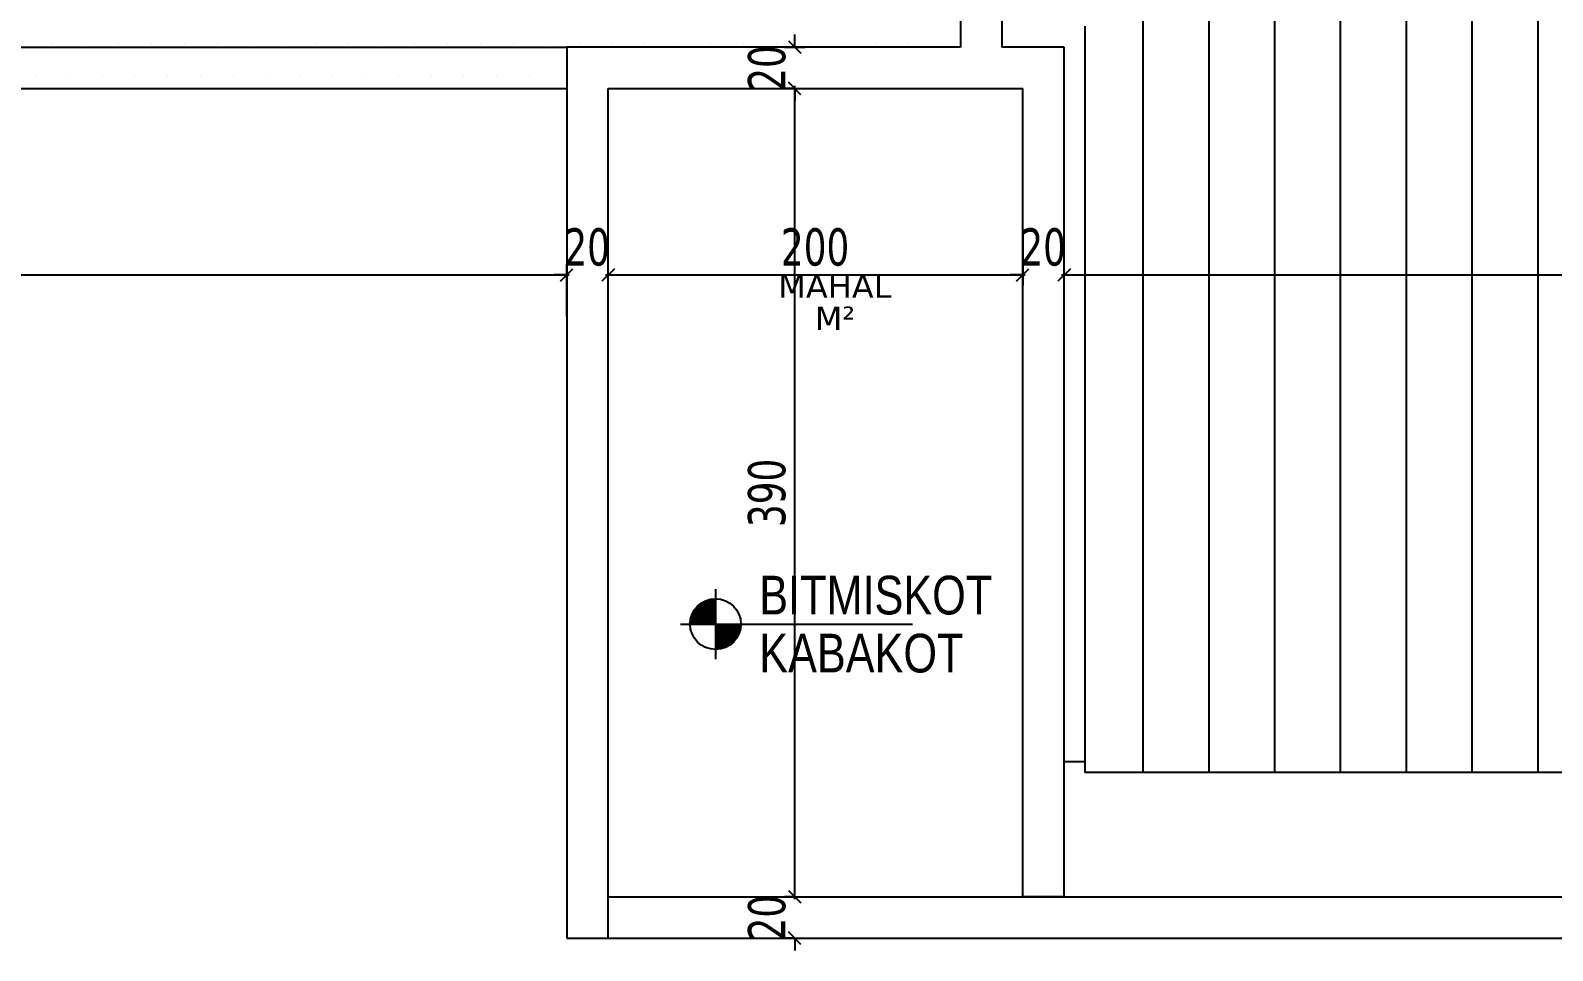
# Model space of a CAD drawing. Header units: millimetres. Extents: x 43168.9 to 43194.6, y -25545.1 to -25543.4.
# Drawn here: x 43178.9911 to 43179.138, y -25544.5521 to -25544.4633 of the extents above; entities that cross this region are included whole.
import ezdxf
from ezdxf.enums import TextEntityAlignment as Align

# ---------------------------------------------------------------- set-up
doc = ezdxf.new("R2010")
doc.units = ezdxf.units.MM
doc.header["$LTSCALE"] = 200
for name, color, linetype in [('gor-1_sgh', 232, 'Continuous'), ('gor-2_sgh', 161, 'Continuous'), ('gor-4_sgh', 17, 'Continuous'), ('olcuic_sgh', 183, 'Continuous'), ('tarama-zemin_sgh', 197, 'Continuous')]:
    doc.layers.add(name, color=color, linetype=linetype)
doc.styles.add('dim', font='VERDANA.TTF', dxfattribs={"width": 0.7})
doc.styles.add('text1', font='VERDANA.TTF')
doc.styles.add('text2', font='arial.ttf')

msp = doc.modelspace()

# ---------------------------------------------------------------- linework, layer by layer
at = {"color": 0, "linetype": 'ByBlock', "lineweight": -2}
for p, q in [((43179.06428, -25544.46432), (43179.06548, -25544.46552)), ((43179.06548, -25544.46952), (43179.06428, -25544.46832)), ((43179.06548, -25544.46952), (43179.06428, -25544.46832)), ((43179.04228, -25544.48752), (43179.04348, -25544.48632)), ((43179.04228, -25544.48752), (43179.04348, -25544.48632)), ((43179.04748, -25544.48632), (43179.04628, -25544.48752)), ((43179.04748, -25544.48632), (43179.04628, -25544.48752)), ((43179.08628, -25544.48752), (43179.08748, -25544.48632)), ((43179.08628, -25544.48752), (43179.08748, -25544.48632)), ((43179.09148, -25544.48632), (43179.09028, -25544.48752)), ((43179.09148, -25544.48632), (43179.09028, -25544.48752)), ((43179.06428, -25544.54632), (43179.06548, -25544.54752)), ((43179.06428, -25544.54632), (43179.06548, -25544.54752)), ((43179.06548, -25544.55152), (43179.06428, -25544.55032))]:
    msp.add_line(p, q, dxfattribs=at)
for p, q in [((43179.05479, -25544.52054), (43179.05717, -25544.51816)), ((43179.05724, -25544.51839), (43179.05702, -25544.51817)), ((43179.05724, -25544.51818), (43179.05722, -25544.51816)), ((43179.05481, -25544.52031), (43179.05694, -25544.51818)), ((43179.05486, -25544.52005), (43179.05669, -25544.51822)), ((43179.05493, -25544.52061), (43179.05724, -25544.51831)), ((43179.05494, -25544.51976), (43179.05639, -25544.51831)), ((43179.05611, -25544.52061), (43179.05504, -25544.51954)), ((43179.05632, -25544.52061), (43179.05511, -25544.5194)), ((43179.05514, -25544.51936), (43179.05598, -25544.51851)), ((43179.05514, -25544.52061), (43179.05724, -25544.51852)), ((43179.05653, -25544.52061), (43179.05519, -25544.51927)), ((43179.05674, -25544.52061), (43179.05527, -25544.51915)), ((43179.05535, -25544.52061), (43179.05724, -25544.51872)), ((43179.05695, -25544.52061), (43179.05537, -25544.51903)), ((43179.05716, -25544.52061), (43179.05546, -25544.51892)), ((43179.05556, -25544.52061), (43179.05724, -25544.51893)), ((43179.05724, -25544.52048), (43179.05557, -25544.51882)), ((43179.05724, -25544.52027), (43179.05568, -25544.51872)), ((43179.05577, -25544.52061), (43179.05724, -25544.51914)), ((43179.05724, -25544.52006), (43179.0558, -25544.51863)), ((43179.05724, -25544.51985), (43179.05593, -25544.51855)), ((43179.05598, -25544.52061), (43179.05724, -25544.51935)), ((43179.05724, -25544.51964), (43179.05606, -25544.51846)), ((43179.05619, -25544.52061), (43179.05724, -25544.51956)), ((43179.05724, -25544.51943), (43179.0562, -25544.5184)), ((43179.05724, -25544.51922), (43179.05634, -25544.51833)), ((43179.05724, -25544.51901), (43179.0565, -25544.51828)), ((43179.05724, -25544.51881), (43179.05666, -25544.51823)), ((43179.05724, -25544.5186), (43179.05684, -25544.5182)), ((43179.05485, -25544.52061), (43179.05479, -25544.52055)), ((43179.05506, -25544.52061), (43179.05481, -25544.52036)), ((43179.05527, -25544.52061), (43179.05483, -25544.52017)), ((43179.05548, -25544.52061), (43179.05487, -25544.52)), ((43179.05569, -25544.52061), (43179.05491, -25544.51983)), ((43179.0559, -25544.52061), (43179.05498, -25544.51969)), ((43179.0564, -25544.52061), (43179.05724, -25544.51977)), ((43179.05661, -25544.52061), (43179.05724, -25544.51998)), ((43179.05682, -25544.52061), (43179.05724, -25544.52019)), ((43179.05703, -25544.52061), (43179.05724, -25544.5204)), ((43179.05724, -25544.52082), (43179.05745, -25544.52061)), ((43179.05724, -25544.52103), (43179.05766, -25544.52061)), ((43179.05724, -25544.52124), (43179.05786, -25544.52061)), ((43179.05724, -25544.52145), (43179.05807, -25544.52061)), ((43179.05724, -25544.52166), (43179.05828, -25544.52061)), ((43179.05724, -25544.52187), (43179.05849, -25544.52061)), ((43179.05724, -25544.52208), (43179.0587, -25544.52061)), ((43179.05724, -25544.52229), (43179.05891, -25544.52061)), ((43179.05724, -25544.5225), (43179.05912, -25544.52061)), ((43179.05724, -25544.52271), (43179.05933, -25544.52061)), ((43179.05724, -25544.52292), (43179.05954, -25544.52061)), ((43179.05893, -25544.52238), (43179.05724, -25544.52069)), ((43179.05881, -25544.52248), (43179.05724, -25544.5209)), ((43179.0587, -25544.52257), (43179.05724, -25544.52111)), ((43179.05731, -25544.52306), (43179.05968, -25544.52068)), ((43179.05903, -25544.52227), (43179.05737, -25544.52061)), ((43179.05753, -25544.52304), (43179.05967, -25544.52091)), ((43179.05913, -25544.52216), (43179.05757, -25544.52061)), ((43179.05922, -25544.52204), (43179.05778, -25544.52061)), ((43179.0593, -25544.52192), (43179.05799, -25544.52061)), ((43179.05938, -25544.52179), (43179.0582, -25544.52061)), ((43179.05945, -25544.52165), (43179.05841, -25544.52061)), ((43179.05951, -25544.5215), (43179.05862, -25544.52061)), ((43179.05957, -25544.52135), (43179.05883, -25544.52061)), ((43179.05962, -25544.52119), (43179.05904, -25544.52061)), ((43179.05965, -25544.52101), (43179.05925, -25544.52061)), ((43179.05968, -25544.52083), (43179.05946, -25544.52061)), ((43179.05969, -25544.52063), (43179.05967, -25544.52061)), ((43179.05857, -25544.52266), (43179.05724, -25544.52132)), ((43179.05844, -25544.52274), (43179.05724, -25544.52153)), ((43179.05831, -25544.52281), (43179.05724, -25544.52174)), ((43179.05816, -25544.52287), (43179.05724, -25544.52195)), ((43179.05801, -25544.52293), (43179.05724, -25544.52216)), ((43179.05784, -25544.52298), (43179.05724, -25544.52237)), ((43179.05767, -25544.52302), (43179.05724, -25544.52258)), ((43179.05779, -25544.52299), (43179.05962, -25544.52116)), ((43179.05809, -25544.5229), (43179.05954, -25544.52145)), ((43179.05849, -25544.52271), (43179.05934, -25544.52186)), ((43179.05749, -25544.52304), (43179.05724, -25544.52279)), ((43179.0573, -25544.52306), (43179.05724, -25544.523))]:
    msp.add_line(p, q)
at = {"color": 0}
for p, q in [((43179.05724, -25544.51723), (43179.05724, -25544.52399)), ((43179.05385, -25544.52061), (43179.07625, -25544.52061))]:
    msp.add_line(p, q, dxfattribs=at)
msp.add_circle((43179.05724, -25544.52061), 0.00245, dxfattribs=at)
at = {"layer": 'gor-1_sgh'}
for p, q in [((43179.08488, -25544.27591), (43179.08488, -25544.46492)), ((43179.08088, -25544.27991), (43179.08088, -25544.46492)), ((43179.08088, -25544.46492), (43179.04288, -25544.46492)), ((43179.04288, -25544.46492), (43179.04288, -25544.55092)), ((43179.09088, -25544.46492), (43179.08488, -25544.46492)), ((43179.09088, -25544.54692), (43179.09088, -25544.46492)), ((43179.04688, -25544.55092), (43179.04688, -25544.46892)), ((43179.04688, -25544.46892), (43179.08688, -25544.46892)), ((43179.08688, -25544.54692), (43179.08688, -25544.46892)), ((43179.09088, -25544.54692), (43179.08688, -25544.54692)), ((43179.04288, -25544.55092), (43179.04688, -25544.55092))]:
    msp.add_line(p, q, dxfattribs=at)
at = {"layer": 'gor-2_sgh'}
for p, q in [((43179.09288, -25544.46292), (43179.09288, -25544.53492)), ((43179.09288, -25544.53392), (43179.09088, -25544.53392)), ((43179.27388, -25544.53492), (43179.09288, -25544.53492)), ((43179.04688, -25544.54692), (43179.27588, -25544.54692)), ((43179.04688, -25544.55092), (43179.27588, -25544.55092))]:
    msp.add_line(p, q, dxfattribs=at)
at = {"layer": 'gor-4_sgh'}
for p, q in [((43179.13661, -25544.53492), (43179.13661, -25544.20864)), ((43179.12391, -25544.53492), (43179.12391, -25544.21067)), ((43179.13026, -25544.53492), (43179.13026, -25544.20975)), ((43179.09851, -25544.53492), (43179.09851, -25544.2125)), ((43179.10486, -25544.53492), (43179.10486, -25544.21231)), ((43179.11121, -25544.53492), (43179.11121, -25544.21195)), ((43179.11756, -25544.53492), (43179.11756, -25544.2114)), ((43178.84888, -25544.46492), (43179.04288, -25544.46492)), ((43178.84888, -25544.46892), (43179.04288, -25544.46892))]:
    msp.add_line(p, q, dxfattribs=at)
at = {"layer": 'olcuic_sgh'}
for p, q in [((43179.06488, -25544.46492), (43179.06488, -25544.46372)), ((43179.06388, -25544.46492), (43179.06588, -25544.46492)), ((43179.06488, -25544.46892), (43179.06388, -25544.46892)), ((43179.06488, -25544.46892), (43179.06388, -25544.46892)), ((43179.06488, -25544.54717), (43179.06488, -25544.46867)), ((43179.06488, -25544.46892), (43179.06488, -25544.47012)), ((43179.08688, -25544.48292), (43179.08688, -25544.48792)), ((43179.08688, -25544.48292), (43179.08688, -25544.48792)), ((43178.84863, -25544.48692), (43179.04313, -25544.48692)), ((43179.04288, -25544.48692), (43179.04168, -25544.48692)), ((43179.04288, -25544.49092), (43179.04288, -25544.48592)), ((43179.04288, -25544.49092), (43179.04288, -25544.48592)), ((43179.04663, -25544.48692), (43179.08713, -25544.48692)), ((43179.04688, -25544.49092), (43179.04688, -25544.48592)), ((43179.04688, -25544.49092), (43179.04688, -25544.48592)), ((43179.04688, -25544.48692), (43179.04808, -25544.48692)), ((43179.08688, -25544.48692), (43179.08568, -25544.48692)), ((43179.09063, -25544.48692), (43179.27613, -25544.48692)), ((43179.09088, -25544.49092), (43179.09088, -25544.48592)), ((43179.09088, -25544.49092), (43179.09088, -25544.48592)), ((43179.09088, -25544.48692), (43179.09208, -25544.48692)), ((43179.06488, -25544.54692), (43179.06488, -25544.54572)), ((43179.06488, -25544.54692), (43179.06388, -25544.54692)), ((43179.06488, -25544.54692), (43179.06388, -25544.54692)), ((43179.06488, -25544.55092), (43179.06388, -25544.55092)), ((43179.06488, -25544.55092), (43179.06488, -25544.55212))]:
    msp.add_line(p, q, dxfattribs=at)
at = {"layer": 'tarama-zemin_sgh'}
for p, q in [((43178.99327, -25544.46455), (43178.99327, -25544.46455)), ((43178.99645, -25544.46455), (43178.99645, -25544.46455)), ((43178.99962, -25544.46455), (43178.99962, -25544.46455)), ((43179.0028, -25544.46455), (43179.0028, -25544.46455)), ((43179.00597, -25544.46455), (43179.00597, -25544.46455)), ((43179.00915, -25544.46455), (43179.00915, -25544.46455)), ((43179.01232, -25544.46455), (43179.01232, -25544.46455)), ((43179.0155, -25544.46455), (43179.0155, -25544.46455)), ((43179.01867, -25544.46455), (43179.01867, -25544.46455)), ((43179.02185, -25544.46455), (43179.02185, -25544.46455)), ((43179.02502, -25544.46455), (43179.02502, -25544.46455)), ((43179.0282, -25544.46455), (43179.0282, -25544.46455)), ((43179.03137, -25544.46455), (43179.03137, -25544.46455)), ((43179.03455, -25544.46455), (43179.03455, -25544.46455)), ((43179.03772, -25544.46455), (43179.03772, -25544.46455)), ((43179.0409, -25544.46455), (43179.0409, -25544.46455)), ((43179.04407, -25544.46455), (43179.04407, -25544.46455)), ((43179.04725, -25544.46455), (43179.04725, -25544.46455)), ((43179.05042, -25544.46455), (43179.05042, -25544.46455)), ((43179.0536, -25544.46455), (43179.0536, -25544.46455)), ((43179.05677, -25544.46455), (43179.05677, -25544.46455)), ((43179.05995, -25544.46455), (43179.05995, -25544.46455)), ((43179.06312, -25544.46455), (43179.06312, -25544.46455)), ((43179.0663, -25544.46455), (43179.0663, -25544.46455)), ((43179.06947, -25544.46455), (43179.06947, -25544.46455)), ((43179.07265, -25544.46455), (43179.07265, -25544.46455)), ((43179.07582, -25544.46455), (43179.07582, -25544.46455)), ((43179.079, -25544.46455), (43179.079, -25544.46455)), ((43178.99169, -25544.46773), (43178.99169, -25544.46773)), ((43178.99486, -25544.46773), (43178.99486, -25544.46773)), ((43178.99804, -25544.46773), (43178.99804, -25544.46773)), ((43179.00121, -25544.46773), (43179.00121, -25544.46773)), ((43179.00439, -25544.46773), (43179.00439, -25544.46773)), ((43179.00756, -25544.46773), (43179.00756, -25544.46773)), ((43179.01074, -25544.46773), (43179.01074, -25544.46773)), ((43179.01391, -25544.46773), (43179.01391, -25544.46773)), ((43179.01709, -25544.46773), (43179.01709, -25544.46773)), ((43179.02026, -25544.46773), (43179.02026, -25544.46773)), ((43179.02344, -25544.46773), (43179.02344, -25544.46773)), ((43179.02661, -25544.46773), (43179.02661, -25544.46773)), ((43179.02979, -25544.46773), (43179.02979, -25544.46773)), ((43179.03296, -25544.46773), (43179.03296, -25544.46773)), ((43179.03614, -25544.46773), (43179.03614, -25544.46773)), ((43179.03931, -25544.46773), (43179.03931, -25544.46773)), ((43179.04249, -25544.46773), (43179.04249, -25544.46773))]:
    msp.add_line(p, q, dxfattribs=at)

# ---------------------------------------------------------------- texts
at = {"color": 7, "style": 'text1'}
for tag, text, p in [('MAHAL', '', (43179.06876, -25544.488)), ('M²', 'm²', (43179.06876, -25544.49108))]:
    msp.add_attdef(tag, text=text, height=0.00225, dxfattribs=at).set_placement(p, align=Align.MIDDLE)
at = {"color": 0, "style": 'text2', "width": 0.8}
for tag, p, s in [('BITMISKOT', (43179.06146, -25544.51968), '+0,10'), ('KABAKOT', (43179.06146, -25544.52528), '±0,00')]:
    msp.add_attdef(tag, p, s, height=0.003733, dxfattribs=at)
at = {"layer": 'olcuic_sgh', "color": 2, "style": 'dim', "width": 0.7}
for s, p in [('20', (43179.06397, -25544.46914)), ('390', (43179.06397, -25544.51125)), ('20', (43179.06397, -25544.55114))]:
    msp.add_text(s, height=0.0036, rotation=90, dxfattribs=at).set_placement(p)
for s, p in [('20', (43179.04265, -25544.48601)), ('200', (43179.06355, -25544.48601)), ('20', (43179.08665, -25544.48601))]:
    msp.add_text(s, height=0.0036, dxfattribs=at).set_placement(p)

doc.saveas('drawing.dxf')
